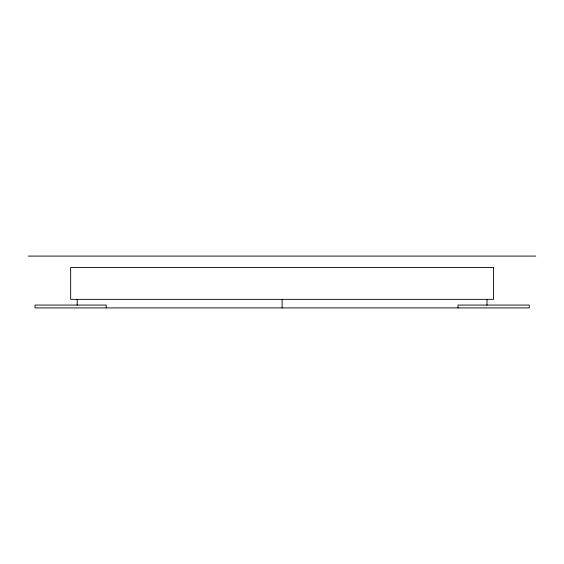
<?xml version="1.0" encoding="UTF-8"?>
<svg xmlns="http://www.w3.org/2000/svg" width="564" height="564" viewBox="0 0 564 564"><rect width="100%" height="100%" fill="white"/><g stroke="black" fill="none" stroke-linecap="round" stroke-linejoin="round"><path stroke-width="0.85" d="M28.2 256.091L535.8 256.091M487.014 299.357L487.014 305.237M457.989 307.909L457.989 305.061L529.244 305.061L529.244 307.909L35.024 307.909L35.024 305.061L106.286 305.061L106.286 307.909M282.127 299.357L282.127 307.909M77.219 299.357L77.219 305.237M493.585 267.491L70.655 267.491L70.655 299.357L493.585 299.357L493.585 267.491"/></g></svg>
